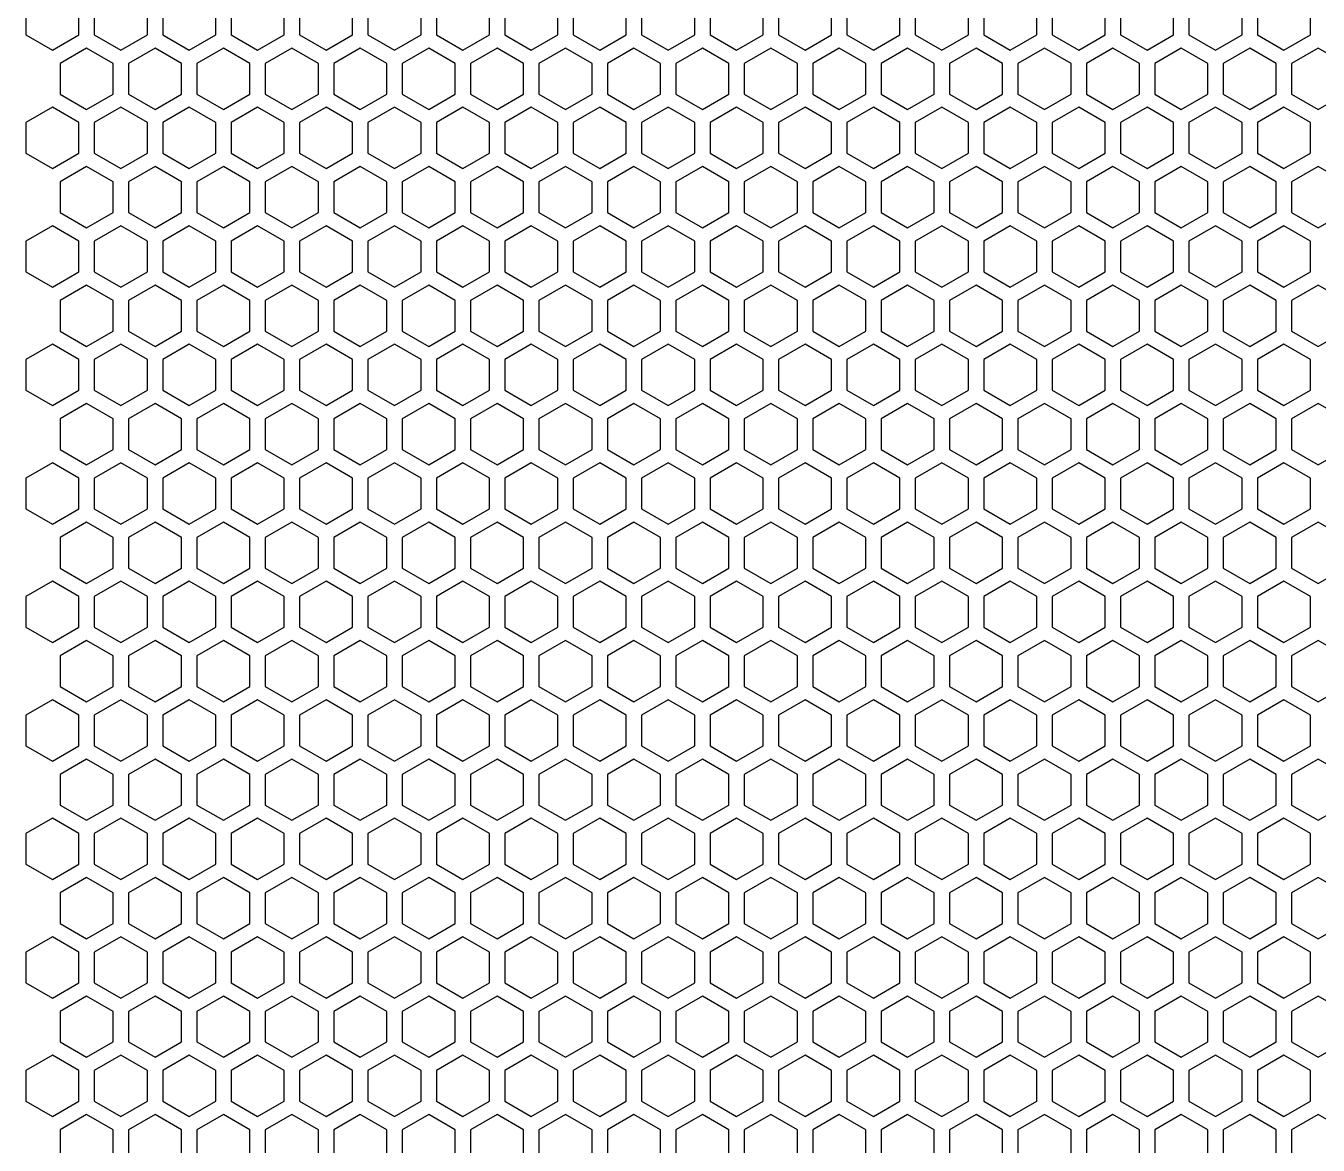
# Model space of a CAD drawing. Header units: millimetres. Extents: x -2 to 334, y -2 to 288.
# Drawn here: x -1.7 to 82.6, y 143 to 216.1 of the extents above; entities that cross this region are included whole.
import ezdxf

# ---------------------------------------------------------------- set-up
doc = ezdxf.new("R2010")
doc.units = ezdxf.units.MM
doc.layers.get('0').update_dxf_attribs({"linetype": 'CONTINUOUS'})

msp = doc.modelspace()

# ---------------------------------------------------------------- linework, layer by layer
for points in [[(1.732051, 217.497423), (0, 218.497423), (-1.732051, 217.497423), (-1.732051, 215.497423), (0, 214.497423), (1.732051, 215.497423)], [(6.196152, 217.497423), (4.464102, 218.497423), (2.732051, 217.497423), (2.732051, 215.497423), (4.464102, 214.497423), (6.196152, 215.497423)], [(10.660254, 217.497423), (8.928203, 218.497423), (7.196152, 217.497423), (7.196152, 215.497423), (8.928203, 214.497423), (10.660254, 215.497423)], [(15.124356, 217.497423), (13.392305, 218.497423), (11.660254, 217.497423), (11.660254, 215.497423), (13.392305, 214.497423), (15.124356, 215.497423)], [(19.588457, 217.497423), (17.856406, 218.497423), (16.124356, 217.497423), (16.124356, 215.497423), (17.856406, 214.497423), (19.588457, 215.497423)], [(24.052559, 217.497423), (22.320508, 218.497423), (20.588457, 217.497423), (20.588457, 215.497423), (22.320508, 214.497423), (24.052559, 215.497423)], [(28.51666, 217.497423), (26.78461, 218.497423), (25.052559, 217.497423), (25.052559, 215.497423), (26.78461, 214.497423), (28.51666, 215.497423)], [(32.980762, 217.497423), (31.248711, 218.497423), (29.51666, 217.497423), (29.51666, 215.497423), (31.248711, 214.497423), (32.980762, 215.497423)], [(37.444864, 217.497423), (35.712813, 218.497423), (33.980762, 217.497423), (33.980762, 215.497423), (35.712813, 214.497423), (37.444864, 215.497423)], [(41.908965, 217.497423), (40.176915, 218.497423), (38.444864, 217.497423), (38.444864, 215.497423), (40.176915, 214.497423), (41.908965, 215.497423)], [(46.373067, 217.497423), (44.641016, 218.497423), (42.908965, 217.497423), (42.908965, 215.497423), (44.641016, 214.497423), (46.373067, 215.497423)], [(50.837169, 217.497423), (49.105118, 218.497423), (47.373067, 217.497423), (47.373067, 215.497423), (49.105118, 214.497423), (50.837169, 215.497423)], [(55.30127, 217.497423), (53.569219, 218.497423), (51.837169, 217.497423), (51.837169, 215.497423), (53.569219, 214.497423), (55.30127, 215.497423)], [(59.765372, 217.497423), (58.033321, 218.497423), (56.30127, 217.497423), (56.30127, 215.497423), (58.033321, 214.497423), (59.765372, 215.497423)], [(64.229473, 217.497423), (62.497423, 218.497423), (60.765372, 217.497423), (60.765372, 215.497423), (62.497423, 214.497423), (64.229473, 215.497423)], [(68.693575, 217.497423), (66.961524, 218.497423), (65.229473, 217.497423), (65.229473, 215.497423), (66.961524, 214.497423), (68.693575, 215.497423)], [(73.157677, 217.497423), (71.425626, 218.497423), (69.693575, 217.497423), (69.693575, 215.497423), (71.425626, 214.497423), (73.157677, 215.497423)], [(77.621778, 217.497423), (75.889727, 218.497423), (74.157677, 217.497423), (74.157677, 215.497423), (75.889727, 214.497423), (77.621778, 215.497423)], [(82.08588, 217.497423), (80.353829, 218.497423), (78.621778, 217.497423), (78.621778, 215.497423), (80.353829, 214.497423), (82.08588, 215.497423)], [(3.964102, 213.631397), (2.232051, 214.631397), (0.5, 213.631397), (0.5, 211.631397), (2.232051, 210.631397), (3.964102, 211.631397)], [(8.428203, 213.631397), (6.696152, 214.631397), (4.964102, 213.631397), (4.964102, 211.631397), (6.696152, 210.631397), (8.428203, 211.631397)], [(12.892305, 213.631397), (11.160254, 214.631397), (9.428203, 213.631397), (9.428203, 211.631397), (11.160254, 210.631397), (12.892305, 211.631397)], [(17.356406, 213.631397), (15.624356, 214.631397), (13.892305, 213.631397), (13.892305, 211.631397), (15.624356, 210.631397), (17.356406, 211.631397)], [(21.820508, 213.631397), (20.088457, 214.631397), (18.356406, 213.631397), (18.356406, 211.631397), (20.088457, 210.631397), (21.820508, 211.631397)], [(26.28461, 213.631397), (24.552559, 214.631397), (22.820508, 213.631397), (22.820508, 211.631397), (24.552559, 210.631397), (26.28461, 211.631397)], [(30.748711, 213.631397), (29.01666, 214.631397), (27.28461, 213.631397), (27.28461, 211.631397), (29.01666, 210.631397), (30.748711, 211.631397)], [(35.212813, 213.631397), (33.480762, 214.631397), (31.748711, 213.631397), (31.748711, 211.631397), (33.480762, 210.631397), (35.212813, 211.631397)], [(39.676915, 213.631397), (37.944864, 214.631397), (36.212813, 213.631397), (36.212813, 211.631397), (37.944864, 210.631397), (39.676915, 211.631397)], [(44.141016, 213.631397), (42.408965, 214.631397), (40.676915, 213.631397), (40.676915, 211.631397), (42.408965, 210.631397), (44.141016, 211.631397)], [(48.605118, 213.631397), (46.873067, 214.631397), (45.141016, 213.631397), (45.141016, 211.631397), (46.873067, 210.631397), (48.605118, 211.631397)], [(53.069219, 213.631397), (51.337169, 214.631397), (49.605118, 213.631397), (49.605118, 211.631397), (51.337169, 210.631397), (53.069219, 211.631397)], [(57.533321, 213.631397), (55.80127, 214.631397), (54.069219, 213.631397), (54.069219, 211.631397), (55.80127, 210.631397), (57.533321, 211.631397)], [(61.997423, 213.631397), (60.265372, 214.631397), (58.533321, 213.631397), (58.533321, 211.631397), (60.265372, 210.631397), (61.997423, 211.631397)], [(66.461524, 213.631397), (64.729473, 214.631397), (62.997423, 213.631397), (62.997423, 211.631397), (64.729473, 210.631397), (66.461524, 211.631397)], [(70.925626, 213.631397), (69.193575, 214.631397), (67.461524, 213.631397), (67.461524, 211.631397), (69.193575, 210.631397), (70.925626, 211.631397)], [(75.389727, 213.631397), (73.657677, 214.631397), (71.925626, 213.631397), (71.925626, 211.631397), (73.657677, 210.631397), (75.389727, 211.631397)], [(79.853829, 213.631397), (78.121778, 214.631397), (76.389727, 213.631397), (76.389727, 211.631397), (78.121778, 210.631397), (79.853829, 211.631397)], [(84.317931, 213.631397), (82.58588, 214.631397), (80.853829, 213.631397), (80.853829, 211.631397), (82.58588, 210.631397), (84.317931, 211.631397)], [(1.732051, 209.765372), (0, 210.765372), (-1.732051, 209.765372), (-1.732051, 207.765372), (0, 206.765372), (1.732051, 207.765372)], [(6.196152, 209.765372), (4.464102, 210.765372), (2.732051, 209.765372), (2.732051, 207.765372), (4.464102, 206.765372), (6.196152, 207.765372)], [(10.660254, 209.765372), (8.928203, 210.765372), (7.196152, 209.765372), (7.196152, 207.765372), (8.928203, 206.765372), (10.660254, 207.765372)], [(15.124356, 209.765372), (13.392305, 210.765372), (11.660254, 209.765372), (11.660254, 207.765372), (13.392305, 206.765372), (15.124356, 207.765372)], [(19.588457, 209.765372), (17.856406, 210.765372), (16.124356, 209.765372), (16.124356, 207.765372), (17.856406, 206.765372), (19.588457, 207.765372)], [(24.052559, 209.765372), (22.320508, 210.765372), (20.588457, 209.765372), (20.588457, 207.765372), (22.320508, 206.765372), (24.052559, 207.765372)], [(28.51666, 209.765372), (26.78461, 210.765372), (25.052559, 209.765372), (25.052559, 207.765372), (26.78461, 206.765372), (28.51666, 207.765372)], [(32.980762, 209.765372), (31.248711, 210.765372), (29.51666, 209.765372), (29.51666, 207.765372), (31.248711, 206.765372), (32.980762, 207.765372)], [(37.444864, 209.765372), (35.712813, 210.765372), (33.980762, 209.765372), (33.980762, 207.765372), (35.712813, 206.765372), (37.444864, 207.765372)], [(41.908965, 209.765372), (40.176915, 210.765372), (38.444864, 209.765372), (38.444864, 207.765372), (40.176915, 206.765372), (41.908965, 207.765372)], [(46.373067, 209.765372), (44.641016, 210.765372), (42.908965, 209.765372), (42.908965, 207.765372), (44.641016, 206.765372), (46.373067, 207.765372)], [(50.837169, 209.765372), (49.105118, 210.765372), (47.373067, 209.765372), (47.373067, 207.765372), (49.105118, 206.765372), (50.837169, 207.765372)], [(55.30127, 209.765372), (53.569219, 210.765372), (51.837169, 209.765372), (51.837169, 207.765372), (53.569219, 206.765372), (55.30127, 207.765372)], [(59.765372, 209.765372), (58.033321, 210.765372), (56.30127, 209.765372), (56.30127, 207.765372), (58.033321, 206.765372), (59.765372, 207.765372)], [(64.229473, 209.765372), (62.497423, 210.765372), (60.765372, 209.765372), (60.765372, 207.765372), (62.497423, 206.765372), (64.229473, 207.765372)], [(68.693575, 209.765372), (66.961524, 210.765372), (65.229473, 209.765372), (65.229473, 207.765372), (66.961524, 206.765372), (68.693575, 207.765372)], [(73.157677, 209.765372), (71.425626, 210.765372), (69.693575, 209.765372), (69.693575, 207.765372), (71.425626, 206.765372), (73.157677, 207.765372)], [(77.621778, 209.765372), (75.889727, 210.765372), (74.157677, 209.765372), (74.157677, 207.765372), (75.889727, 206.765372), (77.621778, 207.765372)], [(82.08588, 209.765372), (80.353829, 210.765372), (78.621778, 209.765372), (78.621778, 207.765372), (80.353829, 206.765372), (82.08588, 207.765372)], [(3.964102, 205.899346), (2.232051, 206.899346), (0.5, 205.899346), (0.5, 203.899346), (2.232051, 202.899346), (3.964102, 203.899346)], [(8.428203, 205.899346), (6.696152, 206.899346), (4.964102, 205.899346), (4.964102, 203.899346), (6.696152, 202.899346), (8.428203, 203.899346)], [(12.892305, 205.899346), (11.160254, 206.899346), (9.428203, 205.899346), (9.428203, 203.899346), (11.160254, 202.899346), (12.892305, 203.899346)], [(17.356406, 205.899346), (15.624356, 206.899346), (13.892305, 205.899346), (13.892305, 203.899346), (15.624356, 202.899346), (17.356406, 203.899346)], [(21.820508, 205.899346), (20.088457, 206.899346), (18.356406, 205.899346), (18.356406, 203.899346), (20.088457, 202.899346), (21.820508, 203.899346)], [(26.28461, 205.899346), (24.552559, 206.899346), (22.820508, 205.899346), (22.820508, 203.899346), (24.552559, 202.899346), (26.28461, 203.899346)], [(30.748711, 205.899346), (29.01666, 206.899346), (27.28461, 205.899346), (27.28461, 203.899346), (29.01666, 202.899346), (30.748711, 203.899346)], [(35.212813, 205.899346), (33.480762, 206.899346), (31.748711, 205.899346), (31.748711, 203.899346), (33.480762, 202.899346), (35.212813, 203.899346)], [(39.676915, 205.899346), (37.944864, 206.899346), (36.212813, 205.899346), (36.212813, 203.899346), (37.944864, 202.899346), (39.676915, 203.899346)], [(44.141016, 205.899346), (42.408965, 206.899346), (40.676915, 205.899346), (40.676915, 203.899346), (42.408965, 202.899346), (44.141016, 203.899346)], [(48.605118, 205.899346), (46.873067, 206.899346), (45.141016, 205.899346), (45.141016, 203.899346), (46.873067, 202.899346), (48.605118, 203.899346)], [(53.069219, 205.899346), (51.337169, 206.899346), (49.605118, 205.899346), (49.605118, 203.899346), (51.337169, 202.899346), (53.069219, 203.899346)], [(57.533321, 205.899346), (55.80127, 206.899346), (54.069219, 205.899346), (54.069219, 203.899346), (55.80127, 202.899346), (57.533321, 203.899346)], [(61.997423, 205.899346), (60.265372, 206.899346), (58.533321, 205.899346), (58.533321, 203.899346), (60.265372, 202.899346), (61.997423, 203.899346)], [(66.461524, 205.899346), (64.729473, 206.899346), (62.997423, 205.899346), (62.997423, 203.899346), (64.729473, 202.899346), (66.461524, 203.899346)], [(70.925626, 205.899346), (69.193575, 206.899346), (67.461524, 205.899346), (67.461524, 203.899346), (69.193575, 202.899346), (70.925626, 203.899346)], [(75.389727, 205.899346), (73.657677, 206.899346), (71.925626, 205.899346), (71.925626, 203.899346), (73.657677, 202.899346), (75.389727, 203.899346)], [(79.853829, 205.899346), (78.121778, 206.899346), (76.389727, 205.899346), (76.389727, 203.899346), (78.121778, 202.899346), (79.853829, 203.899346)], [(84.317931, 205.899346), (82.58588, 206.899346), (80.853829, 205.899346), (80.853829, 203.899346), (82.58588, 202.899346), (84.317931, 203.899346)], [(1.732051, 202.033321), (0, 203.033321), (-1.732051, 202.033321), (-1.732051, 200.033321), (0, 199.033321), (1.732051, 200.033321)], [(6.196152, 202.033321), (4.464102, 203.033321), (2.732051, 202.033321), (2.732051, 200.033321), (4.464102, 199.033321), (6.196152, 200.033321)], [(10.660254, 202.033321), (8.928203, 203.033321), (7.196152, 202.033321), (7.196152, 200.033321), (8.928203, 199.033321), (10.660254, 200.033321)], [(15.124356, 202.033321), (13.392305, 203.033321), (11.660254, 202.033321), (11.660254, 200.033321), (13.392305, 199.033321), (15.124356, 200.033321)], [(19.588457, 202.033321), (17.856406, 203.033321), (16.124356, 202.033321), (16.124356, 200.033321), (17.856406, 199.033321), (19.588457, 200.033321)], [(24.052559, 202.033321), (22.320508, 203.033321), (20.588457, 202.033321), (20.588457, 200.033321), (22.320508, 199.033321), (24.052559, 200.033321)], [(28.51666, 202.033321), (26.78461, 203.033321), (25.052559, 202.033321), (25.052559, 200.033321), (26.78461, 199.033321), (28.51666, 200.033321)], [(32.980762, 202.033321), (31.248711, 203.033321), (29.51666, 202.033321), (29.51666, 200.033321), (31.248711, 199.033321), (32.980762, 200.033321)], [(37.444864, 202.033321), (35.712813, 203.033321), (33.980762, 202.033321), (33.980762, 200.033321), (35.712813, 199.033321), (37.444864, 200.033321)], [(41.908965, 202.033321), (40.176915, 203.033321), (38.444864, 202.033321), (38.444864, 200.033321), (40.176915, 199.033321), (41.908965, 200.033321)], [(46.373067, 202.033321), (44.641016, 203.033321), (42.908965, 202.033321), (42.908965, 200.033321), (44.641016, 199.033321), (46.373067, 200.033321)], [(50.837169, 202.033321), (49.105118, 203.033321), (47.373067, 202.033321), (47.373067, 200.033321), (49.105118, 199.033321), (50.837169, 200.033321)], [(55.30127, 202.033321), (53.569219, 203.033321), (51.837169, 202.033321), (51.837169, 200.033321), (53.569219, 199.033321), (55.30127, 200.033321)], [(59.765372, 202.033321), (58.033321, 203.033321), (56.30127, 202.033321), (56.30127, 200.033321), (58.033321, 199.033321), (59.765372, 200.033321)], [(64.229473, 202.033321), (62.497423, 203.033321), (60.765372, 202.033321), (60.765372, 200.033321), (62.497423, 199.033321), (64.229473, 200.033321)], [(68.693575, 202.033321), (66.961524, 203.033321), (65.229473, 202.033321), (65.229473, 200.033321), (66.961524, 199.033321), (68.693575, 200.033321)], [(73.157677, 202.033321), (71.425626, 203.033321), (69.693575, 202.033321), (69.693575, 200.033321), (71.425626, 199.033321), (73.157677, 200.033321)], [(77.621778, 202.033321), (75.889727, 203.033321), (74.157677, 202.033321), (74.157677, 200.033321), (75.889727, 199.033321), (77.621778, 200.033321)], [(82.08588, 202.033321), (80.353829, 203.033321), (78.621778, 202.033321), (78.621778, 200.033321), (80.353829, 199.033321), (82.08588, 200.033321)], [(3.964102, 198.167296), (2.232051, 199.167296), (0.5, 198.167296), (0.5, 196.167296), (2.232051, 195.167296), (3.964102, 196.167296)], [(8.428203, 198.167296), (6.696152, 199.167296), (4.964102, 198.167296), (4.964102, 196.167296), (6.696152, 195.167296), (8.428203, 196.167296)], [(12.892305, 198.167296), (11.160254, 199.167296), (9.428203, 198.167296), (9.428203, 196.167296), (11.160254, 195.167296), (12.892305, 196.167296)], [(17.356406, 198.167296), (15.624356, 199.167296), (13.892305, 198.167296), (13.892305, 196.167296), (15.624356, 195.167296), (17.356406, 196.167296)], [(21.820508, 198.167296), (20.088457, 199.167296), (18.356406, 198.167296), (18.356406, 196.167296), (20.088457, 195.167296), (21.820508, 196.167296)], [(26.28461, 198.167296), (24.552559, 199.167296), (22.820508, 198.167296), (22.820508, 196.167296), (24.552559, 195.167296), (26.28461, 196.167296)], [(30.748711, 198.167296), (29.01666, 199.167296), (27.28461, 198.167296), (27.28461, 196.167296), (29.01666, 195.167296), (30.748711, 196.167296)], [(35.212813, 198.167296), (33.480762, 199.167296), (31.748711, 198.167296), (31.748711, 196.167296), (33.480762, 195.167296), (35.212813, 196.167296)], [(39.676915, 198.167296), (37.944864, 199.167296), (36.212813, 198.167296), (36.212813, 196.167296), (37.944864, 195.167296), (39.676915, 196.167296)], [(44.141016, 198.167296), (42.408965, 199.167296), (40.676915, 198.167296), (40.676915, 196.167296), (42.408965, 195.167296), (44.141016, 196.167296)], [(48.605118, 198.167296), (46.873067, 199.167296), (45.141016, 198.167296), (45.141016, 196.167296), (46.873067, 195.167296), (48.605118, 196.167296)], [(53.069219, 198.167296), (51.337169, 199.167296), (49.605118, 198.167296), (49.605118, 196.167296), (51.337169, 195.167296), (53.069219, 196.167296)], [(57.533321, 198.167296), (55.80127, 199.167296), (54.069219, 198.167296), (54.069219, 196.167296), (55.80127, 195.167296), (57.533321, 196.167296)], [(61.997423, 198.167296), (60.265372, 199.167296), (58.533321, 198.167296), (58.533321, 196.167296), (60.265372, 195.167296), (61.997423, 196.167296)], [(66.461524, 198.167296), (64.729473, 199.167296), (62.997423, 198.167296), (62.997423, 196.167296), (64.729473, 195.167296), (66.461524, 196.167296)], [(70.925626, 198.167296), (69.193575, 199.167296), (67.461524, 198.167296), (67.461524, 196.167296), (69.193575, 195.167296), (70.925626, 196.167296)], [(75.389727, 198.167296), (73.657677, 199.167296), (71.925626, 198.167296), (71.925626, 196.167296), (73.657677, 195.167296), (75.389727, 196.167296)], [(79.853829, 198.167296), (78.121778, 199.167296), (76.389727, 198.167296), (76.389727, 196.167296), (78.121778, 195.167296), (79.853829, 196.167296)], [(84.317931, 198.167296), (82.58588, 199.167296), (80.853829, 198.167296), (80.853829, 196.167296), (82.58588, 195.167296), (84.317931, 196.167296)], [(1.732051, 194.30127), (0, 195.30127), (-1.732051, 194.30127), (-1.732051, 192.30127), (0, 191.30127), (1.732051, 192.30127)], [(6.196152, 194.30127), (4.464102, 195.30127), (2.732051, 194.30127), (2.732051, 192.30127), (4.464102, 191.30127), (6.196152, 192.30127)], [(10.660254, 194.30127), (8.928203, 195.30127), (7.196152, 194.30127), (7.196152, 192.30127), (8.928203, 191.30127), (10.660254, 192.30127)], [(15.124356, 194.30127), (13.392305, 195.30127), (11.660254, 194.30127), (11.660254, 192.30127), (13.392305, 191.30127), (15.124356, 192.30127)], [(19.588457, 194.30127), (17.856406, 195.30127), (16.124356, 194.30127), (16.124356, 192.30127), (17.856406, 191.30127), (19.588457, 192.30127)], [(24.052559, 194.30127), (22.320508, 195.30127), (20.588457, 194.30127), (20.588457, 192.30127), (22.320508, 191.30127), (24.052559, 192.30127)], [(28.51666, 194.30127), (26.78461, 195.30127), (25.052559, 194.30127), (25.052559, 192.30127), (26.78461, 191.30127), (28.51666, 192.30127)], [(32.980762, 194.30127), (31.248711, 195.30127), (29.51666, 194.30127), (29.51666, 192.30127), (31.248711, 191.30127), (32.980762, 192.30127)], [(37.444864, 194.30127), (35.712813, 195.30127), (33.980762, 194.30127), (33.980762, 192.30127), (35.712813, 191.30127), (37.444864, 192.30127)], [(41.908965, 194.30127), (40.176915, 195.30127), (38.444864, 194.30127), (38.444864, 192.30127), (40.176915, 191.30127), (41.908965, 192.30127)], [(46.373067, 194.30127), (44.641016, 195.30127), (42.908965, 194.30127), (42.908965, 192.30127), (44.641016, 191.30127), (46.373067, 192.30127)], [(50.837169, 194.30127), (49.105118, 195.30127), (47.373067, 194.30127), (47.373067, 192.30127), (49.105118, 191.30127), (50.837169, 192.30127)], [(55.30127, 194.30127), (53.569219, 195.30127), (51.837169, 194.30127), (51.837169, 192.30127), (53.569219, 191.30127), (55.30127, 192.30127)], [(59.765372, 194.30127), (58.033321, 195.30127), (56.30127, 194.30127), (56.30127, 192.30127), (58.033321, 191.30127), (59.765372, 192.30127)], [(64.229473, 194.30127), (62.497423, 195.30127), (60.765372, 194.30127), (60.765372, 192.30127), (62.497423, 191.30127), (64.229473, 192.30127)], [(68.693575, 194.30127), (66.961524, 195.30127), (65.229473, 194.30127), (65.229473, 192.30127), (66.961524, 191.30127), (68.693575, 192.30127)], [(73.157677, 194.30127), (71.425626, 195.30127), (69.693575, 194.30127), (69.693575, 192.30127), (71.425626, 191.30127), (73.157677, 192.30127)], [(77.621778, 194.30127), (75.889727, 195.30127), (74.157677, 194.30127), (74.157677, 192.30127), (75.889727, 191.30127), (77.621778, 192.30127)], [(82.08588, 194.30127), (80.353829, 195.30127), (78.621778, 194.30127), (78.621778, 192.30127), (80.353829, 191.30127), (82.08588, 192.30127)], [(3.964102, 190.435245), (2.232051, 191.435245), (0.5, 190.435245), (0.5, 188.435245), (2.232051, 187.435245), (3.964102, 188.435245)], [(8.428203, 190.435245), (6.696152, 191.435245), (4.964102, 190.435245), (4.964102, 188.435245), (6.696152, 187.435245), (8.428203, 188.435245)], [(12.892305, 190.435245), (11.160254, 191.435245), (9.428203, 190.435245), (9.428203, 188.435245), (11.160254, 187.435245), (12.892305, 188.435245)], [(17.356406, 190.435245), (15.624356, 191.435245), (13.892305, 190.435245), (13.892305, 188.435245), (15.624356, 187.435245), (17.356406, 188.435245)], [(21.820508, 190.435245), (20.088457, 191.435245), (18.356406, 190.435245), (18.356406, 188.435245), (20.088457, 187.435245), (21.820508, 188.435245)], [(26.28461, 190.435245), (24.552559, 191.435245), (22.820508, 190.435245), (22.820508, 188.435245), (24.552559, 187.435245), (26.28461, 188.435245)], [(30.748711, 190.435245), (29.01666, 191.435245), (27.28461, 190.435245), (27.28461, 188.435245), (29.01666, 187.435245), (30.748711, 188.435245)], [(35.212813, 190.435245), (33.480762, 191.435245), (31.748711, 190.435245), (31.748711, 188.435245), (33.480762, 187.435245), (35.212813, 188.435245)], [(39.676915, 190.435245), (37.944864, 191.435245), (36.212813, 190.435245), (36.212813, 188.435245), (37.944864, 187.435245), (39.676915, 188.435245)], [(44.141016, 190.435245), (42.408965, 191.435245), (40.676915, 190.435245), (40.676915, 188.435245), (42.408965, 187.435245), (44.141016, 188.435245)], [(48.605118, 190.435245), (46.873067, 191.435245), (45.141016, 190.435245), (45.141016, 188.435245), (46.873067, 187.435245), (48.605118, 188.435245)], [(53.069219, 190.435245), (51.337169, 191.435245), (49.605118, 190.435245), (49.605118, 188.435245), (51.337169, 187.435245), (53.069219, 188.435245)], [(57.533321, 190.435245), (55.80127, 191.435245), (54.069219, 190.435245), (54.069219, 188.435245), (55.80127, 187.435245), (57.533321, 188.435245)], [(61.997423, 190.435245), (60.265372, 191.435245), (58.533321, 190.435245), (58.533321, 188.435245), (60.265372, 187.435245), (61.997423, 188.435245)], [(66.461524, 190.435245), (64.729473, 191.435245), (62.997423, 190.435245), (62.997423, 188.435245), (64.729473, 187.435245), (66.461524, 188.435245)], [(70.925626, 190.435245), (69.193575, 191.435245), (67.461524, 190.435245), (67.461524, 188.435245), (69.193575, 187.435245), (70.925626, 188.435245)], [(75.389727, 190.435245), (73.657677, 191.435245), (71.925626, 190.435245), (71.925626, 188.435245), (73.657677, 187.435245), (75.389727, 188.435245)], [(79.853829, 190.435245), (78.121778, 191.435245), (76.389727, 190.435245), (76.389727, 188.435245), (78.121778, 187.435245), (79.853829, 188.435245)], [(84.317931, 190.435245), (82.58588, 191.435245), (80.853829, 190.435245), (80.853829, 188.435245), (82.58588, 187.435245), (84.317931, 188.435245)], [(1.732051, 186.569219), (0, 187.569219), (-1.732051, 186.569219), (-1.732051, 184.569219), (0, 183.569219), (1.732051, 184.569219)], [(6.196152, 186.569219), (4.464102, 187.569219), (2.732051, 186.569219), (2.732051, 184.569219), (4.464102, 183.569219), (6.196152, 184.569219)], [(10.660254, 186.569219), (8.928203, 187.569219), (7.196152, 186.569219), (7.196152, 184.569219), (8.928203, 183.569219), (10.660254, 184.569219)], [(15.124356, 186.569219), (13.392305, 187.569219), (11.660254, 186.569219), (11.660254, 184.569219), (13.392305, 183.569219), (15.124356, 184.569219)], [(19.588457, 186.569219), (17.856406, 187.569219), (16.124356, 186.569219), (16.124356, 184.569219), (17.856406, 183.569219), (19.588457, 184.569219)], [(24.052559, 186.569219), (22.320508, 187.569219), (20.588457, 186.569219), (20.588457, 184.569219), (22.320508, 183.569219), (24.052559, 184.569219)], [(28.51666, 186.569219), (26.78461, 187.569219), (25.052559, 186.569219), (25.052559, 184.569219), (26.78461, 183.569219), (28.51666, 184.569219)], [(32.980762, 186.569219), (31.248711, 187.569219), (29.51666, 186.569219), (29.51666, 184.569219), (31.248711, 183.569219), (32.980762, 184.569219)], [(37.444864, 186.569219), (35.712813, 187.569219), (33.980762, 186.569219), (33.980762, 184.569219), (35.712813, 183.569219), (37.444864, 184.569219)], [(41.908965, 186.569219), (40.176915, 187.569219), (38.444864, 186.569219), (38.444864, 184.569219), (40.176915, 183.569219), (41.908965, 184.569219)], [(46.373067, 186.569219), (44.641016, 187.569219), (42.908965, 186.569219), (42.908965, 184.569219), (44.641016, 183.569219), (46.373067, 184.569219)], [(50.837169, 186.569219), (49.105118, 187.569219), (47.373067, 186.569219), (47.373067, 184.569219), (49.105118, 183.569219), (50.837169, 184.569219)], [(55.30127, 186.569219), (53.569219, 187.569219), (51.837169, 186.569219), (51.837169, 184.569219), (53.569219, 183.569219), (55.30127, 184.569219)], [(59.765372, 186.569219), (58.033321, 187.569219), (56.30127, 186.569219), (56.30127, 184.569219), (58.033321, 183.569219), (59.765372, 184.569219)], [(64.229473, 186.569219), (62.497423, 187.569219), (60.765372, 186.569219), (60.765372, 184.569219), (62.497423, 183.569219), (64.229473, 184.569219)], [(68.693575, 186.569219), (66.961524, 187.569219), (65.229473, 186.569219), (65.229473, 184.569219), (66.961524, 183.569219), (68.693575, 184.569219)], [(73.157677, 186.569219), (71.425626, 187.569219), (69.693575, 186.569219), (69.693575, 184.569219), (71.425626, 183.569219), (73.157677, 184.569219)], [(77.621778, 186.569219), (75.889727, 187.569219), (74.157677, 186.569219), (74.157677, 184.569219), (75.889727, 183.569219), (77.621778, 184.569219)], [(82.08588, 186.569219), (80.353829, 187.569219), (78.621778, 186.569219), (78.621778, 184.569219), (80.353829, 183.569219), (82.08588, 184.569219)], [(3.964102, 182.703194), (2.232051, 183.703194), (0.5, 182.703194), (0.5, 180.703194), (2.232051, 179.703194), (3.964102, 180.703194)], [(8.428203, 182.703194), (6.696152, 183.703194), (4.964102, 182.703194), (4.964102, 180.703194), (6.696152, 179.703194), (8.428203, 180.703194)], [(12.892305, 182.703194), (11.160254, 183.703194), (9.428203, 182.703194), (9.428203, 180.703194), (11.160254, 179.703194), (12.892305, 180.703194)], [(17.356406, 182.703194), (15.624356, 183.703194), (13.892305, 182.703194), (13.892305, 180.703194), (15.624356, 179.703194), (17.356406, 180.703194)], [(21.820508, 182.703194), (20.088457, 183.703194), (18.356406, 182.703194), (18.356406, 180.703194), (20.088457, 179.703194), (21.820508, 180.703194)], [(26.28461, 182.703194), (24.552559, 183.703194), (22.820508, 182.703194), (22.820508, 180.703194), (24.552559, 179.703194), (26.28461, 180.703194)], [(30.748711, 182.703194), (29.01666, 183.703194), (27.28461, 182.703194), (27.28461, 180.703194), (29.01666, 179.703194), (30.748711, 180.703194)], [(35.212813, 182.703194), (33.480762, 183.703194), (31.748711, 182.703194), (31.748711, 180.703194), (33.480762, 179.703194), (35.212813, 180.703194)], [(39.676915, 182.703194), (37.944864, 183.703194), (36.212813, 182.703194), (36.212813, 180.703194), (37.944864, 179.703194), (39.676915, 180.703194)], [(44.141016, 182.703194), (42.408965, 183.703194), (40.676915, 182.703194), (40.676915, 180.703194), (42.408965, 179.703194), (44.141016, 180.703194)], [(48.605118, 182.703194), (46.873067, 183.703194), (45.141016, 182.703194), (45.141016, 180.703194), (46.873067, 179.703194), (48.605118, 180.703194)], [(53.069219, 182.703194), (51.337169, 183.703194), (49.605118, 182.703194), (49.605118, 180.703194), (51.337169, 179.703194), (53.069219, 180.703194)], [(57.533321, 182.703194), (55.80127, 183.703194), (54.069219, 182.703194), (54.069219, 180.703194), (55.80127, 179.703194), (57.533321, 180.703194)], [(61.997423, 182.703194), (60.265372, 183.703194), (58.533321, 182.703194), (58.533321, 180.703194), (60.265372, 179.703194), (61.997423, 180.703194)], [(66.461524, 182.703194), (64.729473, 183.703194), (62.997423, 182.703194), (62.997423, 180.703194), (64.729473, 179.703194), (66.461524, 180.703194)], [(70.925626, 182.703194), (69.193575, 183.703194), (67.461524, 182.703194), (67.461524, 180.703194), (69.193575, 179.703194), (70.925626, 180.703194)], [(75.389727, 182.703194), (73.657677, 183.703194), (71.925626, 182.703194), (71.925626, 180.703194), (73.657677, 179.703194), (75.389727, 180.703194)], [(79.853829, 182.703194), (78.121778, 183.703194), (76.389727, 182.703194), (76.389727, 180.703194), (78.121778, 179.703194), (79.853829, 180.703194)], [(84.317931, 182.703194), (82.58588, 183.703194), (80.853829, 182.703194), (80.853829, 180.703194), (82.58588, 179.703194), (84.317931, 180.703194)], [(1.732051, 178.837169), (0, 179.837169), (-1.732051, 178.837169), (-1.732051, 176.837169), (0, 175.837169), (1.732051, 176.837169)], [(6.196152, 178.837169), (4.464102, 179.837169), (2.732051, 178.837169), (2.732051, 176.837169), (4.464102, 175.837169), (6.196152, 176.837169)], [(10.660254, 178.837169), (8.928203, 179.837169), (7.196152, 178.837169), (7.196152, 176.837169), (8.928203, 175.837169), (10.660254, 176.837169)], [(15.124356, 178.837169), (13.392305, 179.837169), (11.660254, 178.837169), (11.660254, 176.837169), (13.392305, 175.837169), (15.124356, 176.837169)], [(19.588457, 178.837169), (17.856406, 179.837169), (16.124356, 178.837169), (16.124356, 176.837169), (17.856406, 175.837169), (19.588457, 176.837169)], [(24.052559, 178.837169), (22.320508, 179.837169), (20.588457, 178.837169), (20.588457, 176.837169), (22.320508, 175.837169), (24.052559, 176.837169)], [(28.51666, 178.837169), (26.78461, 179.837169), (25.052559, 178.837169), (25.052559, 176.837169), (26.78461, 175.837169), (28.51666, 176.837169)], [(32.980762, 178.837169), (31.248711, 179.837169), (29.51666, 178.837169), (29.51666, 176.837169), (31.248711, 175.837169), (32.980762, 176.837169)], [(37.444864, 178.837169), (35.712813, 179.837169), (33.980762, 178.837169), (33.980762, 176.837169), (35.712813, 175.837169), (37.444864, 176.837169)], [(41.908965, 178.837169), (40.176915, 179.837169), (38.444864, 178.837169), (38.444864, 176.837169), (40.176915, 175.837169), (41.908965, 176.837169)], [(46.373067, 178.837169), (44.641016, 179.837169), (42.908965, 178.837169), (42.908965, 176.837169), (44.641016, 175.837169), (46.373067, 176.837169)], [(50.837169, 178.837169), (49.105118, 179.837169), (47.373067, 178.837169), (47.373067, 176.837169), (49.105118, 175.837169), (50.837169, 176.837169)], [(55.30127, 178.837169), (53.569219, 179.837169), (51.837169, 178.837169), (51.837169, 176.837169), (53.569219, 175.837169), (55.30127, 176.837169)], [(59.765372, 178.837169), (58.033321, 179.837169), (56.30127, 178.837169), (56.30127, 176.837169), (58.033321, 175.837169), (59.765372, 176.837169)], [(64.229473, 178.837169), (62.497423, 179.837169), (60.765372, 178.837169), (60.765372, 176.837169), (62.497423, 175.837169), (64.229473, 176.837169)], [(68.693575, 178.837169), (66.961524, 179.837169), (65.229473, 178.837169), (65.229473, 176.837169), (66.961524, 175.837169), (68.693575, 176.837169)], [(73.157677, 178.837169), (71.425626, 179.837169), (69.693575, 178.837169), (69.693575, 176.837169), (71.425626, 175.837169), (73.157677, 176.837169)], [(77.621778, 178.837169), (75.889727, 179.837169), (74.157677, 178.837169), (74.157677, 176.837169), (75.889727, 175.837169), (77.621778, 176.837169)], [(82.08588, 178.837169), (80.353829, 179.837169), (78.621778, 178.837169), (78.621778, 176.837169), (80.353829, 175.837169), (82.08588, 176.837169)], [(3.964102, 174.971143), (2.232051, 175.971143), (0.5, 174.971143), (0.5, 172.971143), (2.232051, 171.971143), (3.964102, 172.971143)], [(8.428203, 174.971143), (6.696152, 175.971143), (4.964102, 174.971143), (4.964102, 172.971143), (6.696152, 171.971143), (8.428203, 172.971143)], [(12.892305, 174.971143), (11.160254, 175.971143), (9.428203, 174.971143), (9.428203, 172.971143), (11.160254, 171.971143), (12.892305, 172.971143)], [(17.356406, 174.971143), (15.624356, 175.971143), (13.892305, 174.971143), (13.892305, 172.971143), (15.624356, 171.971143), (17.356406, 172.971143)], [(21.820508, 174.971143), (20.088457, 175.971143), (18.356406, 174.971143), (18.356406, 172.971143), (20.088457, 171.971143), (21.820508, 172.971143)], [(26.28461, 174.971143), (24.552559, 175.971143), (22.820508, 174.971143), (22.820508, 172.971143), (24.552559, 171.971143), (26.28461, 172.971143)], [(30.748711, 174.971143), (29.01666, 175.971143), (27.28461, 174.971143), (27.28461, 172.971143), (29.01666, 171.971143), (30.748711, 172.971143)], [(35.212813, 174.971143), (33.480762, 175.971143), (31.748711, 174.971143), (31.748711, 172.971143), (33.480762, 171.971143), (35.212813, 172.971143)], [(39.676915, 174.971143), (37.944864, 175.971143), (36.212813, 174.971143), (36.212813, 172.971143), (37.944864, 171.971143), (39.676915, 172.971143)], [(44.141016, 174.971143), (42.408965, 175.971143), (40.676915, 174.971143), (40.676915, 172.971143), (42.408965, 171.971143), (44.141016, 172.971143)], [(48.605118, 174.971143), (46.873067, 175.971143), (45.141016, 174.971143), (45.141016, 172.971143), (46.873067, 171.971143), (48.605118, 172.971143)], [(53.069219, 174.971143), (51.337169, 175.971143), (49.605118, 174.971143), (49.605118, 172.971143), (51.337169, 171.971143), (53.069219, 172.971143)], [(57.533321, 174.971143), (55.80127, 175.971143), (54.069219, 174.971143), (54.069219, 172.971143), (55.80127, 171.971143), (57.533321, 172.971143)], [(61.997423, 174.971143), (60.265372, 175.971143), (58.533321, 174.971143), (58.533321, 172.971143), (60.265372, 171.971143), (61.997423, 172.971143)], [(66.461524, 174.971143), (64.729473, 175.971143), (62.997423, 174.971143), (62.997423, 172.971143), (64.729473, 171.971143), (66.461524, 172.971143)], [(70.925626, 174.971143), (69.193575, 175.971143), (67.461524, 174.971143), (67.461524, 172.971143), (69.193575, 171.971143), (70.925626, 172.971143)], [(75.389727, 174.971143), (73.657677, 175.971143), (71.925626, 174.971143), (71.925626, 172.971143), (73.657677, 171.971143), (75.389727, 172.971143)], [(79.853829, 174.971143), (78.121778, 175.971143), (76.389727, 174.971143), (76.389727, 172.971143), (78.121778, 171.971143), (79.853829, 172.971143)], [(84.317931, 174.971143), (82.58588, 175.971143), (80.853829, 174.971143), (80.853829, 172.971143), (82.58588, 171.971143), (84.317931, 172.971143)], [(1.732051, 171.105118), (0, 172.105118), (-1.732051, 171.105118), (-1.732051, 169.105118), (0, 168.105118), (1.732051, 169.105118)], [(6.196152, 171.105118), (4.464102, 172.105118), (2.732051, 171.105118), (2.732051, 169.105118), (4.464102, 168.105118), (6.196152, 169.105118)], [(10.660254, 171.105118), (8.928203, 172.105118), (7.196152, 171.105118), (7.196152, 169.105118), (8.928203, 168.105118), (10.660254, 169.105118)], [(15.124356, 171.105118), (13.392305, 172.105118), (11.660254, 171.105118), (11.660254, 169.105118), (13.392305, 168.105118), (15.124356, 169.105118)], [(19.588457, 171.105118), (17.856406, 172.105118), (16.124356, 171.105118), (16.124356, 169.105118), (17.856406, 168.105118), (19.588457, 169.105118)], [(24.052559, 171.105118), (22.320508, 172.105118), (20.588457, 171.105118), (20.588457, 169.105118), (22.320508, 168.105118), (24.052559, 169.105118)], [(28.51666, 171.105118), (26.78461, 172.105118), (25.052559, 171.105118), (25.052559, 169.105118), (26.78461, 168.105118), (28.51666, 169.105118)], [(32.980762, 171.105118), (31.248711, 172.105118), (29.51666, 171.105118), (29.51666, 169.105118), (31.248711, 168.105118), (32.980762, 169.105118)], [(37.444864, 171.105118), (35.712813, 172.105118), (33.980762, 171.105118), (33.980762, 169.105118), (35.712813, 168.105118), (37.444864, 169.105118)], [(41.908965, 171.105118), (40.176915, 172.105118), (38.444864, 171.105118), (38.444864, 169.105118), (40.176915, 168.105118), (41.908965, 169.105118)], [(46.373067, 171.105118), (44.641016, 172.105118), (42.908965, 171.105118), (42.908965, 169.105118), (44.641016, 168.105118), (46.373067, 169.105118)], [(50.837169, 171.105118), (49.105118, 172.105118), (47.373067, 171.105118), (47.373067, 169.105118), (49.105118, 168.105118), (50.837169, 169.105118)], [(55.30127, 171.105118), (53.569219, 172.105118), (51.837169, 171.105118), (51.837169, 169.105118), (53.569219, 168.105118), (55.30127, 169.105118)], [(59.765372, 171.105118), (58.033321, 172.105118), (56.30127, 171.105118), (56.30127, 169.105118), (58.033321, 168.105118), (59.765372, 169.105118)], [(64.229473, 171.105118), (62.497423, 172.105118), (60.765372, 171.105118), (60.765372, 169.105118), (62.497423, 168.105118), (64.229473, 169.105118)], [(68.693575, 171.105118), (66.961524, 172.105118), (65.229473, 171.105118), (65.229473, 169.105118), (66.961524, 168.105118), (68.693575, 169.105118)], [(73.157677, 171.105118), (71.425626, 172.105118), (69.693575, 171.105118), (69.693575, 169.105118), (71.425626, 168.105118), (73.157677, 169.105118)], [(77.621778, 171.105118), (75.889727, 172.105118), (74.157677, 171.105118), (74.157677, 169.105118), (75.889727, 168.105118), (77.621778, 169.105118)], [(82.08588, 171.105118), (80.353829, 172.105118), (78.621778, 171.105118), (78.621778, 169.105118), (80.353829, 168.105118), (82.08588, 169.105118)], [(3.964102, 167.239092), (2.232051, 168.239092), (0.5, 167.239092), (0.5, 165.239092), (2.232051, 164.239092), (3.964102, 165.239092)], [(8.428203, 167.239092), (6.696152, 168.239092), (4.964102, 167.239092), (4.964102, 165.239092), (6.696152, 164.239092), (8.428203, 165.239092)], [(12.892305, 167.239092), (11.160254, 168.239092), (9.428203, 167.239092), (9.428203, 165.239092), (11.160254, 164.239092), (12.892305, 165.239092)], [(17.356406, 167.239092), (15.624356, 168.239092), (13.892305, 167.239092), (13.892305, 165.239092), (15.624356, 164.239092), (17.356406, 165.239092)], [(21.820508, 167.239092), (20.088457, 168.239092), (18.356406, 167.239092), (18.356406, 165.239092), (20.088457, 164.239092), (21.820508, 165.239092)], [(26.28461, 167.239092), (24.552559, 168.239092), (22.820508, 167.239092), (22.820508, 165.239092), (24.552559, 164.239092), (26.28461, 165.239092)], [(30.748711, 167.239092), (29.01666, 168.239092), (27.28461, 167.239092), (27.28461, 165.239092), (29.01666, 164.239092), (30.748711, 165.239092)], [(35.212813, 167.239092), (33.480762, 168.239092), (31.748711, 167.239092), (31.748711, 165.239092), (33.480762, 164.239092), (35.212813, 165.239092)], [(39.676915, 167.239092), (37.944864, 168.239092), (36.212813, 167.239092), (36.212813, 165.239092), (37.944864, 164.239092), (39.676915, 165.239092)], [(44.141016, 167.239092), (42.408965, 168.239092), (40.676915, 167.239092), (40.676915, 165.239092), (42.408965, 164.239092), (44.141016, 165.239092)], [(48.605118, 167.239092), (46.873067, 168.239092), (45.141016, 167.239092), (45.141016, 165.239092), (46.873067, 164.239092), (48.605118, 165.239092)], [(53.069219, 167.239092), (51.337169, 168.239092), (49.605118, 167.239092), (49.605118, 165.239092), (51.337169, 164.239092), (53.069219, 165.239092)], [(57.533321, 167.239092), (55.80127, 168.239092), (54.069219, 167.239092), (54.069219, 165.239092), (55.80127, 164.239092), (57.533321, 165.239092)], [(61.997423, 167.239092), (60.265372, 168.239092), (58.533321, 167.239092), (58.533321, 165.239092), (60.265372, 164.239092), (61.997423, 165.239092)], [(66.461524, 167.239092), (64.729473, 168.239092), (62.997423, 167.239092), (62.997423, 165.239092), (64.729473, 164.239092), (66.461524, 165.239092)], [(70.925626, 167.239092), (69.193575, 168.239092), (67.461524, 167.239092), (67.461524, 165.239092), (69.193575, 164.239092), (70.925626, 165.239092)], [(75.389727, 167.239092), (73.657677, 168.239092), (71.925626, 167.239092), (71.925626, 165.239092), (73.657677, 164.239092), (75.389727, 165.239092)], [(79.853829, 167.239092), (78.121778, 168.239092), (76.389727, 167.239092), (76.389727, 165.239092), (78.121778, 164.239092), (79.853829, 165.239092)], [(84.317931, 167.239092), (82.58588, 168.239092), (80.853829, 167.239092), (80.853829, 165.239092), (82.58588, 164.239092), (84.317931, 165.239092)], [(1.732051, 163.373067), (0, 164.373067), (-1.732051, 163.373067), (-1.732051, 161.373067), (0, 160.373067), (1.732051, 161.373067)], [(6.196152, 163.373067), (4.464102, 164.373067), (2.732051, 163.373067), (2.732051, 161.373067), (4.464102, 160.373067), (6.196152, 161.373067)], [(10.660254, 163.373067), (8.928203, 164.373067), (7.196152, 163.373067), (7.196152, 161.373067), (8.928203, 160.373067), (10.660254, 161.373067)], [(15.124356, 163.373067), (13.392305, 164.373067), (11.660254, 163.373067), (11.660254, 161.373067), (13.392305, 160.373067), (15.124356, 161.373067)], [(19.588457, 163.373067), (17.856406, 164.373067), (16.124356, 163.373067), (16.124356, 161.373067), (17.856406, 160.373067), (19.588457, 161.373067)], [(24.052559, 163.373067), (22.320508, 164.373067), (20.588457, 163.373067), (20.588457, 161.373067), (22.320508, 160.373067), (24.052559, 161.373067)], [(28.51666, 163.373067), (26.78461, 164.373067), (25.052559, 163.373067), (25.052559, 161.373067), (26.78461, 160.373067), (28.51666, 161.373067)], [(32.980762, 163.373067), (31.248711, 164.373067), (29.51666, 163.373067), (29.51666, 161.373067), (31.248711, 160.373067), (32.980762, 161.373067)], [(37.444864, 163.373067), (35.712813, 164.373067), (33.980762, 163.373067), (33.980762, 161.373067), (35.712813, 160.373067), (37.444864, 161.373067)], [(41.908965, 163.373067), (40.176915, 164.373067), (38.444864, 163.373067), (38.444864, 161.373067), (40.176915, 160.373067), (41.908965, 161.373067)], [(46.373067, 163.373067), (44.641016, 164.373067), (42.908965, 163.373067), (42.908965, 161.373067), (44.641016, 160.373067), (46.373067, 161.373067)], [(50.837169, 163.373067), (49.105118, 164.373067), (47.373067, 163.373067), (47.373067, 161.373067), (49.105118, 160.373067), (50.837169, 161.373067)], [(55.30127, 163.373067), (53.569219, 164.373067), (51.837169, 163.373067), (51.837169, 161.373067), (53.569219, 160.373067), (55.30127, 161.373067)], [(59.765372, 163.373067), (58.033321, 164.373067), (56.30127, 163.373067), (56.30127, 161.373067), (58.033321, 160.373067), (59.765372, 161.373067)], [(64.229473, 163.373067), (62.497423, 164.373067), (60.765372, 163.373067), (60.765372, 161.373067), (62.497423, 160.373067), (64.229473, 161.373067)], [(68.693575, 163.373067), (66.961524, 164.373067), (65.229473, 163.373067), (65.229473, 161.373067), (66.961524, 160.373067), (68.693575, 161.373067)], [(73.157677, 163.373067), (71.425626, 164.373067), (69.693575, 163.373067), (69.693575, 161.373067), (71.425626, 160.373067), (73.157677, 161.373067)], [(77.621778, 163.373067), (75.889727, 164.373067), (74.157677, 163.373067), (74.157677, 161.373067), (75.889727, 160.373067), (77.621778, 161.373067)], [(82.08588, 163.373067), (80.353829, 164.373067), (78.621778, 163.373067), (78.621778, 161.373067), (80.353829, 160.373067), (82.08588, 161.373067)], [(3.964102, 159.507042), (2.232051, 160.507042), (0.5, 159.507042), (0.5, 157.507042), (2.232051, 156.507042), (3.964102, 157.507042)], [(8.428203, 159.507042), (6.696152, 160.507042), (4.964102, 159.507042), (4.964102, 157.507042), (6.696152, 156.507042), (8.428203, 157.507042)], [(12.892305, 159.507042), (11.160254, 160.507042), (9.428203, 159.507042), (9.428203, 157.507042), (11.160254, 156.507042), (12.892305, 157.507042)], [(17.356406, 159.507042), (15.624356, 160.507042), (13.892305, 159.507042), (13.892305, 157.507042), (15.624356, 156.507042), (17.356406, 157.507042)], [(21.820508, 159.507042), (20.088457, 160.507042), (18.356406, 159.507042), (18.356406, 157.507042), (20.088457, 156.507042), (21.820508, 157.507042)], [(26.28461, 159.507042), (24.552559, 160.507042), (22.820508, 159.507042), (22.820508, 157.507042), (24.552559, 156.507042), (26.28461, 157.507042)], [(30.748711, 159.507042), (29.01666, 160.507042), (27.28461, 159.507042), (27.28461, 157.507042), (29.01666, 156.507042), (30.748711, 157.507042)], [(35.212813, 159.507042), (33.480762, 160.507042), (31.748711, 159.507042), (31.748711, 157.507042), (33.480762, 156.507042), (35.212813, 157.507042)], [(39.676915, 159.507042), (37.944864, 160.507042), (36.212813, 159.507042), (36.212813, 157.507042), (37.944864, 156.507042), (39.676915, 157.507042)], [(44.141016, 159.507042), (42.408965, 160.507042), (40.676915, 159.507042), (40.676915, 157.507042), (42.408965, 156.507042), (44.141016, 157.507042)], [(48.605118, 159.507042), (46.873067, 160.507042), (45.141016, 159.507042), (45.141016, 157.507042), (46.873067, 156.507042), (48.605118, 157.507042)], [(53.069219, 159.507042), (51.337169, 160.507042), (49.605118, 159.507042), (49.605118, 157.507042), (51.337169, 156.507042), (53.069219, 157.507042)], [(57.533321, 159.507042), (55.80127, 160.507042), (54.069219, 159.507042), (54.069219, 157.507042), (55.80127, 156.507042), (57.533321, 157.507042)], [(61.997423, 159.507042), (60.265372, 160.507042), (58.533321, 159.507042), (58.533321, 157.507042), (60.265372, 156.507042), (61.997423, 157.507042)], [(66.461524, 159.507042), (64.729473, 160.507042), (62.997423, 159.507042), (62.997423, 157.507042), (64.729473, 156.507042), (66.461524, 157.507042)], [(70.925626, 159.507042), (69.193575, 160.507042), (67.461524, 159.507042), (67.461524, 157.507042), (69.193575, 156.507042), (70.925626, 157.507042)], [(75.389727, 159.507042), (73.657677, 160.507042), (71.925626, 159.507042), (71.925626, 157.507042), (73.657677, 156.507042), (75.389727, 157.507042)], [(79.853829, 159.507042), (78.121778, 160.507042), (76.389727, 159.507042), (76.389727, 157.507042), (78.121778, 156.507042), (79.853829, 157.507042)], [(84.317931, 159.507042), (82.58588, 160.507042), (80.853829, 159.507042), (80.853829, 157.507042), (82.58588, 156.507042), (84.317931, 157.507042)], [(1.732051, 155.641016), (0, 156.641016), (-1.732051, 155.641016), (-1.732051, 153.641016), (0, 152.641016), (1.732051, 153.641016)], [(6.196152, 155.641016), (4.464102, 156.641016), (2.732051, 155.641016), (2.732051, 153.641016), (4.464102, 152.641016), (6.196152, 153.641016)], [(10.660254, 155.641016), (8.928203, 156.641016), (7.196152, 155.641016), (7.196152, 153.641016), (8.928203, 152.641016), (10.660254, 153.641016)], [(15.124356, 155.641016), (13.392305, 156.641016), (11.660254, 155.641016), (11.660254, 153.641016), (13.392305, 152.641016), (15.124356, 153.641016)], [(19.588457, 155.641016), (17.856406, 156.641016), (16.124356, 155.641016), (16.124356, 153.641016), (17.856406, 152.641016), (19.588457, 153.641016)], [(24.052559, 155.641016), (22.320508, 156.641016), (20.588457, 155.641016), (20.588457, 153.641016), (22.320508, 152.641016), (24.052559, 153.641016)], [(28.51666, 155.641016), (26.78461, 156.641016), (25.052559, 155.641016), (25.052559, 153.641016), (26.78461, 152.641016), (28.51666, 153.641016)], [(32.980762, 155.641016), (31.248711, 156.641016), (29.51666, 155.641016), (29.51666, 153.641016), (31.248711, 152.641016), (32.980762, 153.641016)], [(37.444864, 155.641016), (35.712813, 156.641016), (33.980762, 155.641016), (33.980762, 153.641016), (35.712813, 152.641016), (37.444864, 153.641016)], [(41.908965, 155.641016), (40.176915, 156.641016), (38.444864, 155.641016), (38.444864, 153.641016), (40.176915, 152.641016), (41.908965, 153.641016)], [(46.373067, 155.641016), (44.641016, 156.641016), (42.908965, 155.641016), (42.908965, 153.641016), (44.641016, 152.641016), (46.373067, 153.641016)], [(50.837169, 155.641016), (49.105118, 156.641016), (47.373067, 155.641016), (47.373067, 153.641016), (49.105118, 152.641016), (50.837169, 153.641016)], [(55.30127, 155.641016), (53.569219, 156.641016), (51.837169, 155.641016), (51.837169, 153.641016), (53.569219, 152.641016), (55.30127, 153.641016)], [(59.765372, 155.641016), (58.033321, 156.641016), (56.30127, 155.641016), (56.30127, 153.641016), (58.033321, 152.641016), (59.765372, 153.641016)], [(64.229473, 155.641016), (62.497423, 156.641016), (60.765372, 155.641016), (60.765372, 153.641016), (62.497423, 152.641016), (64.229473, 153.641016)], [(68.693575, 155.641016), (66.961524, 156.641016), (65.229473, 155.641016), (65.229473, 153.641016), (66.961524, 152.641016), (68.693575, 153.641016)], [(73.157677, 155.641016), (71.425626, 156.641016), (69.693575, 155.641016), (69.693575, 153.641016), (71.425626, 152.641016), (73.157677, 153.641016)], [(77.621778, 155.641016), (75.889727, 156.641016), (74.157677, 155.641016), (74.157677, 153.641016), (75.889727, 152.641016), (77.621778, 153.641016)], [(82.08588, 155.641016), (80.353829, 156.641016), (78.621778, 155.641016), (78.621778, 153.641016), (80.353829, 152.641016), (82.08588, 153.641016)], [(3.964102, 151.774991), (2.232051, 152.774991), (0.5, 151.774991), (0.5, 149.774991), (2.232051, 148.774991), (3.964102, 149.774991)], [(8.428203, 151.774991), (6.696152, 152.774991), (4.964102, 151.774991), (4.964102, 149.774991), (6.696152, 148.774991), (8.428203, 149.774991)], [(12.892305, 151.774991), (11.160254, 152.774991), (9.428203, 151.774991), (9.428203, 149.774991), (11.160254, 148.774991), (12.892305, 149.774991)], [(17.356406, 151.774991), (15.624356, 152.774991), (13.892305, 151.774991), (13.892305, 149.774991), (15.624356, 148.774991), (17.356406, 149.774991)], [(21.820508, 151.774991), (20.088457, 152.774991), (18.356406, 151.774991), (18.356406, 149.774991), (20.088457, 148.774991), (21.820508, 149.774991)], [(26.28461, 151.774991), (24.552559, 152.774991), (22.820508, 151.774991), (22.820508, 149.774991), (24.552559, 148.774991), (26.28461, 149.774991)], [(30.748711, 151.774991), (29.01666, 152.774991), (27.28461, 151.774991), (27.28461, 149.774991), (29.01666, 148.774991), (30.748711, 149.774991)], [(35.212813, 151.774991), (33.480762, 152.774991), (31.748711, 151.774991), (31.748711, 149.774991), (33.480762, 148.774991), (35.212813, 149.774991)], [(39.676915, 151.774991), (37.944864, 152.774991), (36.212813, 151.774991), (36.212813, 149.774991), (37.944864, 148.774991), (39.676915, 149.774991)], [(44.141016, 151.774991), (42.408965, 152.774991), (40.676915, 151.774991), (40.676915, 149.774991), (42.408965, 148.774991), (44.141016, 149.774991)], [(48.605118, 151.774991), (46.873067, 152.774991), (45.141016, 151.774991), (45.141016, 149.774991), (46.873067, 148.774991), (48.605118, 149.774991)], [(53.069219, 151.774991), (51.337169, 152.774991), (49.605118, 151.774991), (49.605118, 149.774991), (51.337169, 148.774991), (53.069219, 149.774991)], [(57.533321, 151.774991), (55.80127, 152.774991), (54.069219, 151.774991), (54.069219, 149.774991), (55.80127, 148.774991), (57.533321, 149.774991)], [(61.997423, 151.774991), (60.265372, 152.774991), (58.533321, 151.774991), (58.533321, 149.774991), (60.265372, 148.774991), (61.997423, 149.774991)], [(66.461524, 151.774991), (64.729473, 152.774991), (62.997423, 151.774991), (62.997423, 149.774991), (64.729473, 148.774991), (66.461524, 149.774991)], [(70.925626, 151.774991), (69.193575, 152.774991), (67.461524, 151.774991), (67.461524, 149.774991), (69.193575, 148.774991), (70.925626, 149.774991)], [(75.389727, 151.774991), (73.657677, 152.774991), (71.925626, 151.774991), (71.925626, 149.774991), (73.657677, 148.774991), (75.389727, 149.774991)], [(79.853829, 151.774991), (78.121778, 152.774991), (76.389727, 151.774991), (76.389727, 149.774991), (78.121778, 148.774991), (79.853829, 149.774991)], [(84.317931, 151.774991), (82.58588, 152.774991), (80.853829, 151.774991), (80.853829, 149.774991), (82.58588, 148.774991), (84.317931, 149.774991)], [(1.732051, 147.908965), (0, 148.908965), (-1.732051, 147.908965), (-1.732051, 145.908965), (0, 144.908965), (1.732051, 145.908965)], [(6.196152, 147.908965), (4.464102, 148.908965), (2.732051, 147.908965), (2.732051, 145.908965), (4.464102, 144.908965), (6.196152, 145.908965)], [(10.660254, 147.908965), (8.928203, 148.908965), (7.196152, 147.908965), (7.196152, 145.908965), (8.928203, 144.908965), (10.660254, 145.908965)], [(15.124356, 147.908965), (13.392305, 148.908965), (11.660254, 147.908965), (11.660254, 145.908965), (13.392305, 144.908965), (15.124356, 145.908965)], [(19.588457, 147.908965), (17.856406, 148.908965), (16.124356, 147.908965), (16.124356, 145.908965), (17.856406, 144.908965), (19.588457, 145.908965)], [(24.052559, 147.908965), (22.320508, 148.908965), (20.588457, 147.908965), (20.588457, 145.908965), (22.320508, 144.908965), (24.052559, 145.908965)], [(28.51666, 147.908965), (26.78461, 148.908965), (25.052559, 147.908965), (25.052559, 145.908965), (26.78461, 144.908965), (28.51666, 145.908965)], [(32.980762, 147.908965), (31.248711, 148.908965), (29.51666, 147.908965), (29.51666, 145.908965), (31.248711, 144.908965), (32.980762, 145.908965)], [(37.444864, 147.908965), (35.712813, 148.908965), (33.980762, 147.908965), (33.980762, 145.908965), (35.712813, 144.908965), (37.444864, 145.908965)], [(41.908965, 147.908965), (40.176915, 148.908965), (38.444864, 147.908965), (38.444864, 145.908965), (40.176915, 144.908965), (41.908965, 145.908965)], [(46.373067, 147.908965), (44.641016, 148.908965), (42.908965, 147.908965), (42.908965, 145.908965), (44.641016, 144.908965), (46.373067, 145.908965)], [(50.837169, 147.908965), (49.105118, 148.908965), (47.373067, 147.908965), (47.373067, 145.908965), (49.105118, 144.908965), (50.837169, 145.908965)], [(55.30127, 147.908965), (53.569219, 148.908965), (51.837169, 147.908965), (51.837169, 145.908965), (53.569219, 144.908965), (55.30127, 145.908965)], [(59.765372, 147.908965), (58.033321, 148.908965), (56.30127, 147.908965), (56.30127, 145.908965), (58.033321, 144.908965), (59.765372, 145.908965)], [(64.229473, 147.908965), (62.497423, 148.908965), (60.765372, 147.908965), (60.765372, 145.908965), (62.497423, 144.908965), (64.229473, 145.908965)], [(68.693575, 147.908965), (66.961524, 148.908965), (65.229473, 147.908965), (65.229473, 145.908965), (66.961524, 144.908965), (68.693575, 145.908965)], [(73.157677, 147.908965), (71.425626, 148.908965), (69.693575, 147.908965), (69.693575, 145.908965), (71.425626, 144.908965), (73.157677, 145.908965)], [(77.621778, 147.908965), (75.889727, 148.908965), (74.157677, 147.908965), (74.157677, 145.908965), (75.889727, 144.908965), (77.621778, 145.908965)], [(82.08588, 147.908965), (80.353829, 148.908965), (78.621778, 147.908965), (78.621778, 145.908965), (80.353829, 144.908965), (82.08588, 145.908965)], [(3.964102, 144.04294), (2.232051, 145.04294), (0.5, 144.04294), (0.5, 142.04294), (2.232051, 141.04294), (3.964102, 142.04294)], [(8.428203, 144.04294), (6.696152, 145.04294), (4.964102, 144.04294), (4.964102, 142.04294), (6.696152, 141.04294), (8.428203, 142.04294)], [(12.892305, 144.04294), (11.160254, 145.04294), (9.428203, 144.04294), (9.428203, 142.04294), (11.160254, 141.04294), (12.892305, 142.04294)], [(17.356406, 144.04294), (15.624356, 145.04294), (13.892305, 144.04294), (13.892305, 142.04294), (15.624356, 141.04294), (17.356406, 142.04294)], [(21.820508, 144.04294), (20.088457, 145.04294), (18.356406, 144.04294), (18.356406, 142.04294), (20.088457, 141.04294), (21.820508, 142.04294)], [(26.28461, 144.04294), (24.552559, 145.04294), (22.820508, 144.04294), (22.820508, 142.04294), (24.552559, 141.04294), (26.28461, 142.04294)], [(30.748711, 144.04294), (29.01666, 145.04294), (27.28461, 144.04294), (27.28461, 142.04294), (29.01666, 141.04294), (30.748711, 142.04294)], [(35.212813, 144.04294), (33.480762, 145.04294), (31.748711, 144.04294), (31.748711, 142.04294), (33.480762, 141.04294), (35.212813, 142.04294)], [(39.676915, 144.04294), (37.944864, 145.04294), (36.212813, 144.04294), (36.212813, 142.04294), (37.944864, 141.04294), (39.676915, 142.04294)], [(44.141016, 144.04294), (42.408965, 145.04294), (40.676915, 144.04294), (40.676915, 142.04294), (42.408965, 141.04294), (44.141016, 142.04294)], [(48.605118, 144.04294), (46.873067, 145.04294), (45.141016, 144.04294), (45.141016, 142.04294), (46.873067, 141.04294), (48.605118, 142.04294)], [(53.069219, 144.04294), (51.337169, 145.04294), (49.605118, 144.04294), (49.605118, 142.04294), (51.337169, 141.04294), (53.069219, 142.04294)], [(57.533321, 144.04294), (55.80127, 145.04294), (54.069219, 144.04294), (54.069219, 142.04294), (55.80127, 141.04294), (57.533321, 142.04294)], [(61.997423, 144.04294), (60.265372, 145.04294), (58.533321, 144.04294), (58.533321, 142.04294), (60.265372, 141.04294), (61.997423, 142.04294)], [(66.461524, 144.04294), (64.729473, 145.04294), (62.997423, 144.04294), (62.997423, 142.04294), (64.729473, 141.04294), (66.461524, 142.04294)], [(70.925626, 144.04294), (69.193575, 145.04294), (67.461524, 144.04294), (67.461524, 142.04294), (69.193575, 141.04294), (70.925626, 142.04294)], [(75.389727, 144.04294), (73.657677, 145.04294), (71.925626, 144.04294), (71.925626, 142.04294), (73.657677, 141.04294), (75.389727, 142.04294)], [(79.853829, 144.04294), (78.121778, 145.04294), (76.389727, 144.04294), (76.389727, 142.04294), (78.121778, 141.04294), (79.853829, 142.04294)], [(84.317931, 144.04294), (82.58588, 145.04294), (80.853829, 144.04294), (80.853829, 142.04294), (82.58588, 141.04294), (84.317931, 142.04294)]]:
    msp.add_lwpolyline(points, close=True)

doc.saveas('drawing.dxf')
